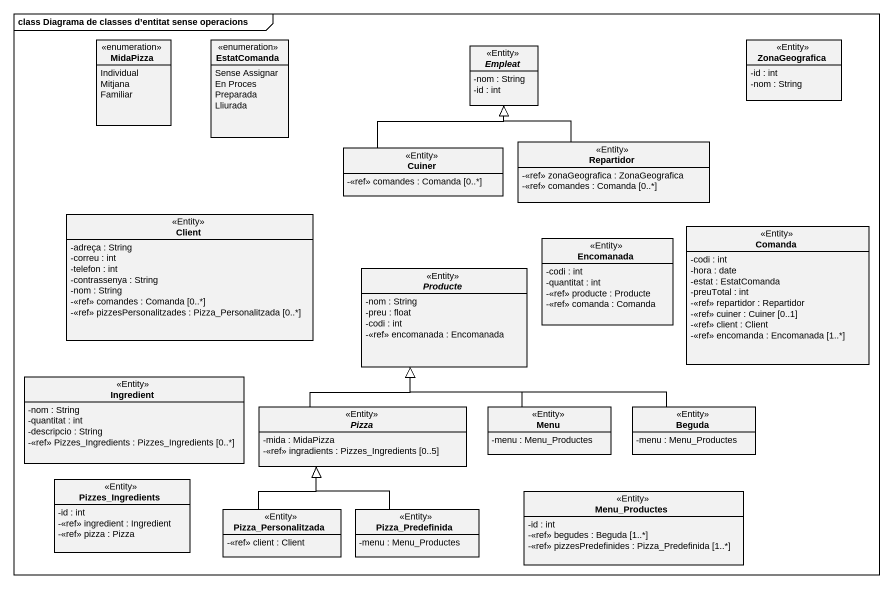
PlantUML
@startuml
mainframe class Diagrama de classes d’entitat sense operacions
hide circle
hide empty members
skinparam classAttributeIconSize 0
enum MidaPizza {
  Individual
  Mitjana
  Familiar
}
enum EstatComanda {
  Sense Assignar
  En Proces
  Preparada
  Lliurada
}
abstract class Empleat <<Entity>> {
  -nom : String
  -id : int
}
class ZonaGeografica <<Entity>> {
  -id : int
  -nom : String
}
class Cuiner <<Entity>> {
  -<<ref>> comandes : Comanda [0..*]
}
class Repartidor <<Entity>> {
  -<<ref>> zonaGeografica : ZonaGeografica
  -<<ref>> comandes : Comanda [0..*]
}
class Client <<Entity>> {
  -adreça : String
  -correu : int
  -telefon : int
  -contrassenya : String
  -nom : String
  -<<ref>> comandes : Comanda [0..*]
  -<<ref>> pizzesPersonalitzades : Pizza_Personalitzada [0..*]
}
class Comanda <<Entity>> {
  -codi : int
  -hora : date
  -estat : EstatComanda
  -preuTotal : int
  -<<ref>> repartidor : Repartidor
  -<<ref>> cuiner : Cuiner [0..1]
  -<<ref>> client : Client
  -<<ref>> encomanda : Encomanada [1..*]
}
abstract class Producte <<Entity>> {
  -nom : String
  -preu : float
  -codi : int
  -<<ref>> encomanada : Encomanada
}
class Encomanada <<Entity>> {
  -codi : int
  -quantitat : int
  -<<ref>> producte : Producte
  -<<ref>> comanda : Comanda
}
class Ingredient <<Entity>> {
  -nom : String
  -quantitat : int
  -descripcio : String
  -<<ref>> Pizzes_Ingredients : Pizzes_Ingredients [0..*]
}
abstract class Pizza <<Entity>> {
  -mida : MidaPizza
  -<<ref>> ingradients : Pizzes_Ingredients [0..5]
}
class Menu <<Entity>> {
  -menu : Menu_Productes
}
class Beguda <<Entity>> {
  -menu : Menu_Productes
}
class Pizzes_Ingredients <<Entity>> {
  -id : int
  -<<ref>> ingredient : Ingredient
  -<<ref>> pizza : Pizza
}
class Menu_Productes <<Entity>> {
  -id : int
  -<<ref>> begudes : Beguda [1..*]
  -<<ref>> pizzesPredefinides : Pizza_Predefinida [1..*]
}
class Pizza_Personalitzada <<Entity>> {
  -<<ref>> client : Client
}
class Pizza_Predefinida <<Entity>> {
  -menu : Menu_Productes
}
Cuiner -up-|> Empleat
Repartidor -up-|> Empleat
Pizza -up-|> Producte
Menu -up-|> Producte
Beguda -left-|> Producte
Pizza_Personalitzada -up-|> Pizza
Pizza_Predefinida -up-|> Pizza
@enduml
